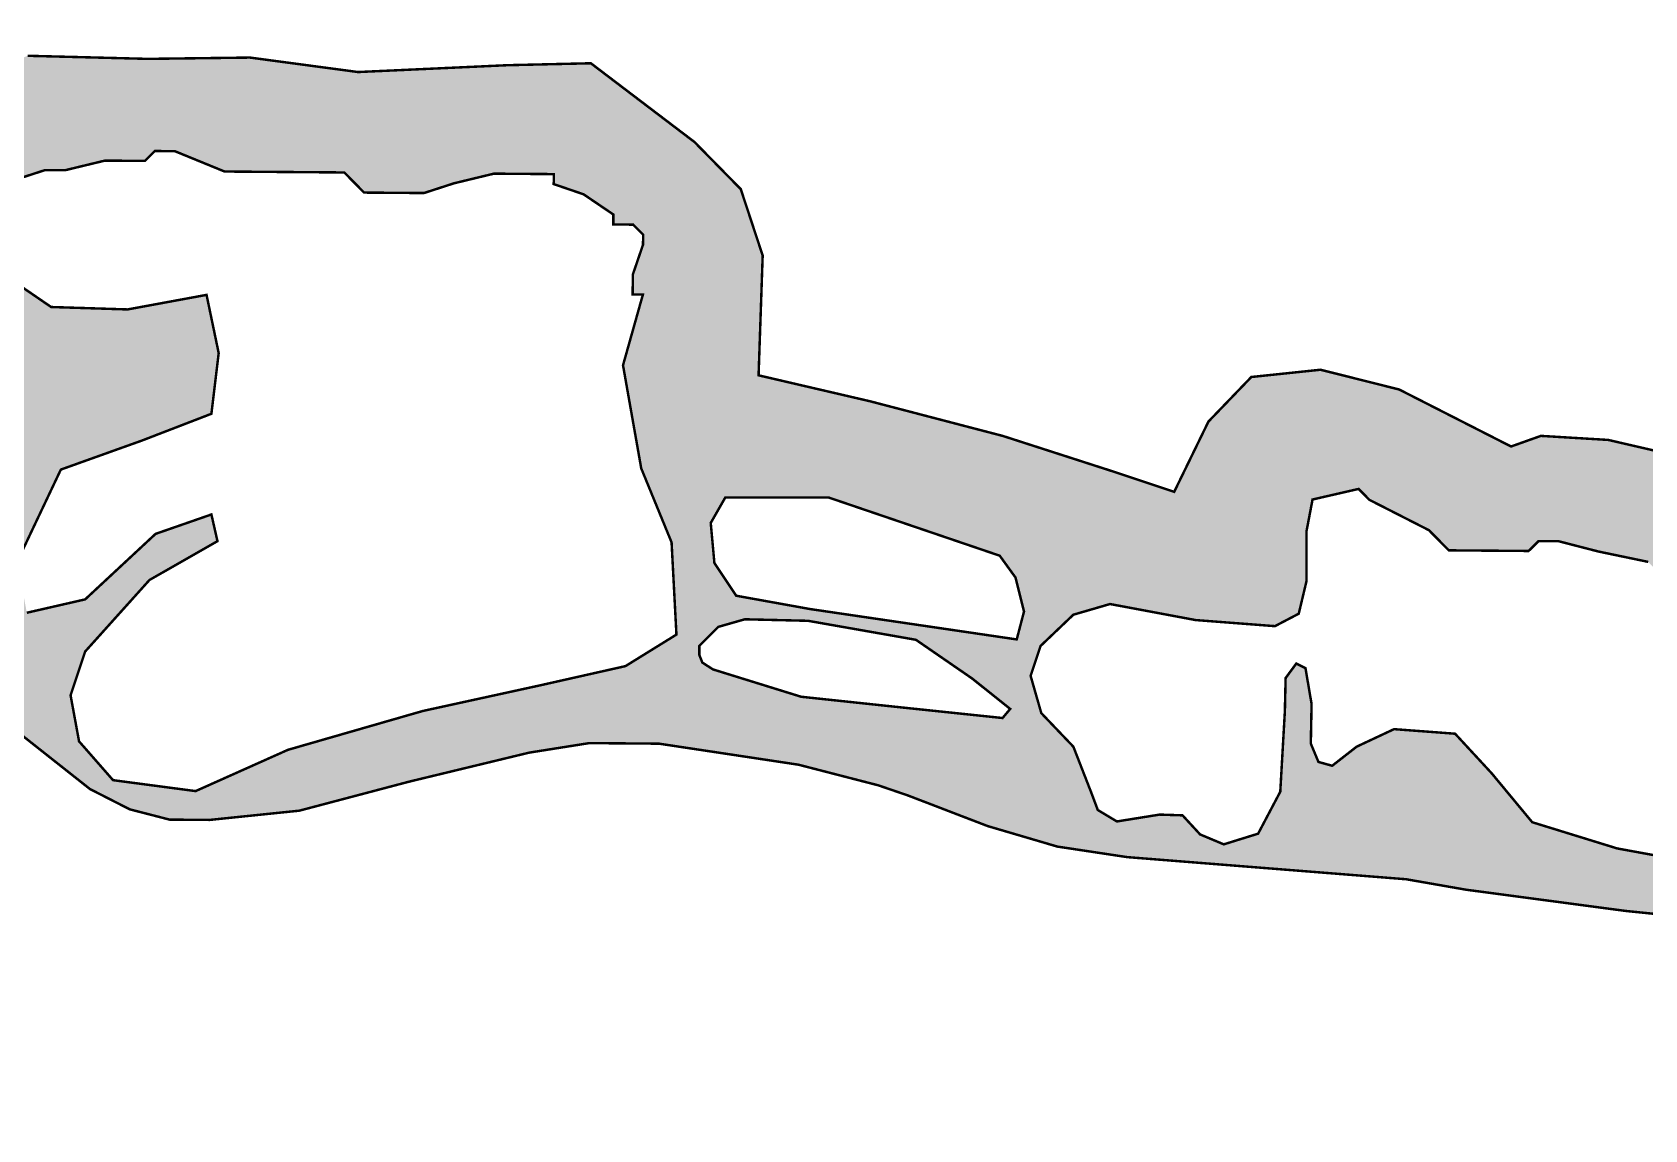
# Model space of a CAD drawing. Header units: metres. Extents: x 319750 to 415268, y 1725605 to 1842937.
# Drawn here: x 328729 to 329382, y 1809267 to 1809711 of the extents above; entities that cross this region are included whole.
import ezdxf

# ---------------------------------------------------------------- set-up
doc = ezdxf.new("R2010")
doc.units = ezdxf.units.M
doc.header["$MEASUREMENT"] = 0
doc.layers.add('MANGROOVES BUFFER ZONE', color=120, linetype='Continuous')

msp = doc.modelspace()

# ---------------------------------------------------------------- hatches: boundary and pattern name
at = {"layer": 'MANGROOVES BUFFER ZONE'}
h = msp.add_hatch(dxfattribs=at)
h.set_pattern_fill('GRASS', color=256, scale=5)
h.set_pattern_definition([(90, (0, 0), (-3.535533904999999, 3.535533904999999), [0.9375, -6.133567814999999]), (45, (0, 0), (-3.535533905932738, 3.535533905932738), [0.9375, -4.0625]), (135, (0, 0), (-3.535533905932738, -3.535533905932737), [0.9375, -4.0625])])
h.paths.add_polyline_path([(330042.0226434207, 1809435.159095732), (330058.3769370927, 1809459.280022694), (330066.5540839288, 1809471.340486175), (330078.7400847886, 1809479.327685593), (330094.9986815121, 1809491.324417857), (330107.1847665608, 1809499.311616612), (330143.7427691403, 1809523.273214867), (330164.0740459163, 1809539.279479313), (330176.2919176961, 1809551.308077185), (330184.4690645321, 1809563.368540667), (330188.5736155045, 1809571.419471302), (330188.6692282642, 1809583.543666664), (330188.7329701041, 1809591.626463572), (330188.8285828638, 1809603.750658934), (330188.8923253676, 1809611.833540031), (330192.9967921512, 1809619.884471331), (330197.0693880148, 1809623.894004176), (330201.1420680673, 1809627.903536358), (330205.2146639309, 1809631.913069203), (330210.992288502, 1809636.78758247), (330175.8224431747, 1809646.652414269), (330146.3842400509, 1809659.155762598), (330119.1984149372, 1809662.686701064), (330075.3832895806, 1809661.705596675), (330039.7808594498, 1809650.046845144), (330006.2945358303, 1809636.575823498), (329984.0684101894, 1809613.340934613), (329966.4912460448, 1809593.379086648), (329958.4685176007, 1809573.776078872), (329957.2545109642, 1809551.037500538), (329952.4544416845, 1809545.90534374), (329943.1933851318, 1809552.389221468), (329913.9257332464, 1809567.302906644), (329887.0352279525, 1809568.755761021), (329864.6627864041, 1809565.830170041), (329840.6816679594, 1809549.840031864), (329819.4985736176, 1809540.287418773), (329807.7103410648, 1809541.207617773), (329797.8610920804, 1809551.832110198), (329783.6827496712, 1809564.558811338), (329744.6195475689, 1809580.265329078), (329721.5612664952, 1809595.336845282), (329697.3493998598, 1809595.320983984), (329671.1823662787, 1809589.60375979), (329637.0294860249, 1809583.172844181), (329604.5524181949, 1809569.894400647), (329575.6801246046, 1809552.9562929), (329554.8055305922, 1809544.868134943), (329483.8139968276, 1809542.168028665), (329439.0034486692, 1809539.469589977), (329406.81935602, 1809537.28198205), (329367.5983538604, 1809546.339738562), (329340.3304604946, 1809547.978945251), (329328.2690546387, 1809543.67271106), (329282.9537442676, 1809566.763701956), (329251.0857280812, 1809574.770955779), (329223.0656933257, 1809571.828157227), (329205.6993353363, 1809553.778223042), (329191.8255785438, 1809525.308215681), (329166.8676509273, 1809533.624195768), (329122.4580494727, 1809547.939362029), (329068.6220360167, 1809562.004104512), (329023.4911379022, 1809572.506503119), (329025.1538598583, 1809621.010911658), (329016.2861937085, 1809647.909044055), (328997.5432209139, 1809667.00402548), (328955.5618835622, 1809698.914975831), (328921.7429926186, 1809698.129821411), (328861.2746061011, 1809695.3590263), (328817.4483223706, 1809701.225631383), (328776.1675366407, 1809700.693798221), (328727.5020929832, 1809701.942619505), (328674.3408474575, 1809681.152997311), (328661.1387241444, 1809653.090148186), (328665.5263932694, 1809623.846974056), (328669.4077629378, 1809603.608031972), (328688.8463579354, 1809569.831402403), (328701.0284769954, 1809548.625511139), (328674.0486724575, 1809506.618714309), (328643.3822176204, 1809532.841838224), (328619.1112897522, 1809549.397641835), (328586.363188436, 1809555.375562485), (328566.4970112618, 1809550.011202796), (328564.5716414432, 1809535.042534466), (328515.8146566132, 1809533.803229951), (328496.53734169, 1809525.804893322), (328488.7653857195, 1809499.949703366), (328472.916920654, 1809492.571446303), (328447.5363260286, 1809494.992345631), (328418.2433774964, 1809524.755746555), (328402.2088185422, 1809551.262177529), (328402.1092331865, 1809579.842380228), (328400.2277311016, 1809604.243862288), (328390.8185237311, 1809634.096650586), (328374.9423359522, 1809670.596700102), (328357.0456604662, 1809692.746147327), (328333.9366771507, 1809707.591701102), (328313.045654172, 1809711.480545646), (328334.5666206795, 1809674.956757297), (328338.4799461323, 1809658.759297209), (328346.4657832601, 1809646.57137063), (328346.4020414203, 1809638.488573721), (328354.3560911529, 1809622.259163836), (328358.2375456859, 1809602.020305293), (328362.2463997097, 1809597.94704123), (328366.1915118937, 1809585.79098026), (328370.1048373466, 1809569.593520171), (328374.0499495306, 1809557.437459201), (328378.0588877432, 1809553.364194474), (328381.9402580874, 1809533.125336595), (328389.9580503238, 1809524.978807806), (328405.9935506079, 1809508.685750892), (328430.0469273172, 1809484.246164525), (328450.1869785737, 1809476.004038246), (328487.8573248272, 1809470.842935597), (328531.3665518959, 1809464.881865168), (328591.5497884079, 1809466.805935744), (328603.7039183479, 1809470.751736709), (328619.8987732316, 1809474.665672065), (328632.0211164404, 1809474.570073911), (328648.1522294842, 1809470.401212359), (328656.2337635605, 1809470.337480478), (328672.3330898733, 1809462.127219808), (328684.3916070534, 1809453.948825411), (328688.4323319971, 1809453.916959802), (328716.5583045701, 1809433.486906281), (328752.7020693796, 1809404.91032397), (328768.8013115035, 1809396.700063963), (328784.9325087362, 1809392.531201747), (328801.0954926999, 1809392.403738649), (328837.4942248687, 1809396.158343971), (328882.0381487648, 1809407.932014983), (328930.6228817934, 1809419.673819723), (328954.8992707534, 1809423.524023198), (328983.184597926, 1809423.300961947), (329011.4380541786, 1809419.036502241), (329039.6915104313, 1809414.772042535), (329071.9538207078, 1809406.434318767), (329084.0442088079, 1809402.297322824), (329116.2746481645, 1809389.918200602), (329144.4962334972, 1809381.612342442), (329172.7496897498, 1809377.347882736), (329229.2883889863, 1809372.860362443), (329285.8271724115, 1809368.372841486), (329310.0398195317, 1809364.140248053), (329374.6282661133, 1809355.547596761), (329503.8368618189, 1809342.403693958), (329536.0992562841, 1809334.065969526), (329552.230368664, 1809329.897023785), (329564.3207567642, 1809325.760027842), (329568.2659531369, 1809313.603966207), (329572.2748071607, 1809309.530702145), (329576.2200035335, 1809297.37464051), (329580.2288575573, 1809293.301376448), (329580.1810511775, 1809287.239278767), (329593.8076781597, 1809287.594916704), (329610.921235335, 1809283.690692998), (329600.8835513683, 1809271.776734029), (329599.0125436864, 1809251.917201148), (329603.3157528188, 1809232.351660168), (329611.7982653516, 1809220.976973281), (329600.4647278695, 1809218.667735459), (329567.5631071448, 1809220.640492226), (329553.3743229326, 1809218.742633163), (329547.2653870427, 1809212.728334227), (329535.0475152629, 1809200.699736355), (329522.7976883744, 1809184.629740692), (329506.507220731, 1809168.591609974), (329498.3300738949, 1809156.531146493), (329494.2574780313, 1809152.521613647), (329494.1937361915, 1809144.438816739), (329494.1299943516, 1809136.356019831), (329494.0662525118, 1809128.273222923), (329494.0343815919, 1809124.231824469), (329498.0113646958, 1809116.117161953), (329502.0202187196, 1809112.04389789), (329510.069881876, 1809107.938767555), (329514.1106910085, 1809107.906901282), (329538.3233381286, 1809103.674307849), (329570.6812611649, 1809107.460779443), (329598.9665883374, 1809107.237718192), (329623.2429772974, 1809111.087921667), (329643.4786413136, 1809114.96999075), (329667.7869853823, 1809122.861592015), (329732.5984442146, 1809142.558730565), (329736.671124267, 1809146.568262747), (329793.4329199429, 1809170.370531632), (329854.2355247512, 1809194.140934244), (329878.575655551, 1809206.073934627), (329894.8024655434, 1809214.029267773), (329923.1834054758, 1809225.930401884), (329939.4738731192, 1809241.968532602), (329955.7325540315, 1809253.965264202), (329963.9097008675, 1809266.025727683), (329976.2231854071, 1809290.178520918), (329988.5047990267, 1809310.289915698), (330009.1866565857, 1809370.751647327), (330017.3638034217, 1809382.812110808), (330017.3956743416, 1809386.853509262)])
h.paths.add_polyline_path([(329005.0252960704, 1809453.378739925), (329000.7155420253, 1809456.147573767), (328999.4841414497, 1809459.224051791), (328999.4841414497, 1809462.915818178), (329007.1801730929, 1809470.60703134), (329017.9547061749, 1809473.683509364), (329043.5056022555, 1809473.068221001), (329087.2192129173, 1809465.377007838), (329109.9996056721, 1809449.686973538), (329125.3917429431, 1809437.381061443), (329122.3133154889, 1809433.689295056), (329084.140785463, 1809437.688741831), (329040.7350249451, 1809442.303440764)], flags=16)
h.paths.add_polyline_path([(328969.5701483889, 1809454.708847529), (328934.6543488325, 1809446.845473829), (328887.4442234387, 1809436.52482074), (328832.8576061209, 1809420.798073341), (328795.4829266001, 1809404.08843591), (328762.0424550224, 1809408.511567776), (328748.2728751909, 1809424.238315175), (328744.8304432407, 1809442.913805082), (328750.7317551553, 1809460.606368752), (328776.7956608243, 1809489.602547954), (328804.3348204874, 1809505.329259147), (328801.8760145076, 1809516.141411561), (328779.2544668042, 1809508.278037862), (328750.7317551553, 1809481.739174255), (328727.1267294507, 1809476.333116151), (328723.1925215076, 1809496.974458535), (328740.8963092823, 1809534.32543835), (328773.8450048671, 1809546.120480796), (328801.8760145076, 1809556.93263321), (328804.8265964803, 1809581.505644341), (328799.9089105361, 1809605.095765439), (328767.9437669371, 1809599.198244216), (328736.9621013391, 1809600.181134248), (328719.7500895574, 1809611.9762129), (328707.4558377046, 1809630.160239689), (328707.1397029547, 1809645.324960406), (328722.3200598534, 1809651.690641378), (328734.4742739821, 1809655.636441679), (328742.5557238696, 1809655.572710462), (328758.7506629421, 1809659.486645154), (328774.9137310946, 1809659.359181392), (328778.9863269583, 1809663.368714237), (328787.0678610345, 1809663.304982356), (328807.2079122911, 1809655.062856078), (328855.6970325599, 1809654.680465455), (328863.7147406075, 1809646.53393733), (328887.9593428364, 1809646.342741687), (328900.1134727763, 1809650.288542652), (328916.30832766, 1809654.202478008), (328940.5529298888, 1809654.011282365), (328940.5210589689, 1809649.969883911), (328952.611447069, 1809645.832887967), (328964.6699642492, 1809637.65449357), (328964.6380933293, 1809633.613095116), (328972.7196274056, 1809633.549363235), (328976.7284814294, 1809629.476099172), (328976.6966105095, 1809625.434700718), (328972.5602721421, 1809613.342286776), (328972.4965303022, 1809605.259489868), (328976.6454992233, 1809605.226770635), (328968.586596403, 1809576.591049356), (328975.9631623117, 1809534.816901469), (328988.2574141646, 1809504.837832234), (328990.2245181361, 1809467.486816213)], flags=16)
h.paths.add_polyline_path([(329014.4475376527, 1809483.221456566), (329005.5956437654, 1809496.49088837), (329004.1203157868, 1809512.709062682), (329010.0216277014, 1809523.029751977), (329051.8222171735, 1809523.029751977), (329121.1619663086, 1809499.439630878), (329127.5550542162, 1809490.593367147), (329130.9974121817, 1809476.832472224), (329128.046830209, 1809465.528856691), (329044.4456512649, 1809477.815398462)], flags=16)
h.paths.add_polyline_path([(329133.6705517031, 1809450.81447118), (329137.6905818445, 1809462.86686738), (329150.9875477084, 1809475.537376028), (329165.8307188492, 1809479.86390972), (329200.4647108597, 1809473.374127284), (329232.6248780058, 1809470.901822317), (329242.2692215185, 1809475.946397602), (329245.3754672024, 1809488.984544125), (329245.3754672024, 1809509.162591822), (329247.8604637496, 1809522.200738345), (329266.5258242435, 1809526.492702644), (329270.8751992158, 1809522.073446501), (329295.0241886849, 1809509.758055496), (329299.0330427088, 1809505.684791434), (329303.0419809214, 1809501.611526707), (329335.3680330377, 1809501.356599847), (329339.4406289014, 1809505.366132692), (329347.5221629777, 1809505.302400812), (329363.6533602103, 1809501.133538595), (329383.8252823867, 1809496.932810771), (329387.8341364105, 1809492.859546708), (329391.8748613542, 1809492.8276811), (329391.8429904343, 1809488.786282646), (329399.9245245106, 1809488.722550765), (329403.9972045631, 1809492.732082946), (329428.273593523, 1809496.582286421), (329440.427723463, 1809500.528087386), (329488.9168437318, 1809500.145696764), (329509.152507748, 1809504.027765847), (329569.7638870369, 1809503.549777735), (329577.8772920332, 1809507.527444309), (329585.9587419207, 1809507.463713092), (329585.9906128406, 1809511.505111546), (329590.0314219731, 1809511.473245273), (329598.1766978892, 1809519.4923103), (329606.2900186966, 1809523.469977537), (329610.3626987491, 1809527.479509719), (329614.4352946127, 1809531.489042564), (329618.5079746652, 1809535.498574746), (329630.6302336852, 1809535.402977256), (329634.7028295489, 1809539.412510102), (329650.8658977014, 1809539.28504634), (329654.9384935651, 1809543.294579185), (329658.9793026976, 1809543.262712913), (329675.1741575813, 1809547.176648268), (329687.2964166013, 1809547.081050779), (329703.5232265937, 1809555.036383925), (329707.5958224574, 1809559.045916771), (329711.6366315899, 1809559.014050498), (329711.60476067, 1809554.972652044), (329723.5039232506, 1809526.587265376), (329727.5127772744, 1809522.514001314), (329727.4809063545, 1809518.47260286), (329731.521715487, 1809518.440736587), (329735.5943113507, 1809522.450269433), (329743.675845427, 1809522.386537552), (329747.7484412906, 1809526.396070397), (329755.8299753669, 1809526.332338516), (329759.9026554194, 1809530.341870698), (329763.9433803631, 1809530.310005089), (329763.9115094432, 1809526.268606635), (329767.920363467, 1809522.195342573), (329767.8247507073, 1809510.071147211), (329771.8336889199, 1809505.997882484), (329779.8513969675, 1809497.851354359), (329812.1775332727, 1809497.596426835), (329828.3723881564, 1809501.510362191), (329844.5673272288, 1809505.424296883), (329856.6895862488, 1809505.328699393), (329860.7621821125, 1809509.338232239), (329864.802991245, 1809509.306365966), (329868.8755871087, 1809513.315898812), (329868.9393289485, 1809521.39869572), (329873.012009001, 1809525.408227901), (329877.0527339447, 1809525.376362293), (329877.0846048646, 1809529.417760747), (329885.1661389409, 1809529.354028866), (329893.2158020973, 1809525.248898531), (329905.3380611173, 1809525.153301041), (329909.3469151411, 1809521.080036979), (329917.4284492174, 1809521.016305098), (329917.3965782975, 1809516.974906644), (329921.4054323213, 1809512.901642581), (329924.8342001364, 1809502.336816663), (329915.8362362256, 1809495.660354077), (329905.3223510784, 1809486.69830288), (329911.5069502319, 1809475.263946716), (329928.2055085172, 1809469.701296746), (329957.5825949465, 1809481.13565291), (329973.6626415272, 1809502.150136513), (329986.3411696712, 1809505.54953774), (329990.9796375325, 1809498.750735286), (329988.8150685203, 1809487.007359104), (329973.9718973795, 1809473.409717991), (329972.116510235, 1809457.64886434), (329979.5380588131, 1809456.103691839), (329992.216586957, 1809460.121169307), (329993.4535363816, 1809453.940443095), (329988.1564571334, 1809431.219741761), (329966.2009932668, 1809399.079958218), (329944.8639671202, 1809387.645602054), (329934.3500079885, 1809381.155819618), (329933.4223144162, 1809371.266672162), (329942.3900682711, 1809358.596163514), (329942.0808124188, 1809343.144329881), (329922.865074262, 1809302.203540371), (329916.0620373885, 1809260.483593184), (329905.2388963891, 1809250.285389503), (329892.2511123928, 1809249.976369485), (329851.1232653764, 1809273.154101831), (329833.4970135189, 1809278.09867556), (329829.1677275252, 1809275.317350575), (329832.2600640943, 1809265.428203118), (329866.5848742372, 1809249.358293243), (329880.5002778211, 1809240.705262064), (329879.2633283965, 1809230.816078402), (329869.0586991017, 1809216.600397252), (329792.5370376817, 1809183.773528428), (329699.1488728126, 1809146.689134951), (329677.811846666, 1809142.980713706), (329654.0009956549, 1809161.831948566), (329651.5270968057, 1809180.065107183), (329663.5871872298, 1809199.225362061), (329717.125072082, 1809222.209861854), (329732.2774250904, 1809238.588791747), (329726.7112636568, 1809253.422549138), (329705.6834193779, 1809265.784001561), (329691.4587599417, 1809261.148484057), (329697.0249213753, 1809255.894854105), (329697.6434330799, 1809245.078574183), (329675.6878952287, 1809244.769517959), (329657.4432056511, 1809251.259300394), (329655.2785626543, 1809265.784001561), (329657.7524615034, 1809278.763566433), (329658.989410928, 1809295.760572567), (329675.6878952287, 1809306.57685249), (329681.8725683668, 1809317.70215243), (329674.7602016564, 1809325.119031125), (329639.3557334627, 1809329.555559289), (329589.2601325914, 1809338.208590468), (329544.1122554337, 1809342.535124161), (329457.5272014227, 1809365.094780265), (329371.251403264, 1809380.855633916), (329336.8361838743, 1809391.479441616), (329320.4468074567, 1809411.257772736), (329305.6037103005, 1809427.32768261), (329280.8650917326, 1809429.181911336), (329265.7127387241, 1809422.074052658), (329255.8172912969, 1809414.348153945), (329250.2511298634, 1809415.893326446), (329247.1587932943, 1809423.310205142), (329247.4680491466, 1809439.380115016), (329244.9941502975, 1809453.904816183), (329241.2833760084, 1809455.759044908), (329236.9541639994, 1809449.887338714), (329236.6449081472, 1809436.289733807), (329234.7895210026, 1809403.84089404), (329225.8217671477, 1809386.843887906), (329211.9062895791, 1809382.517390419), (329202.3200980042, 1809386.534831682), (329195.2078052785, 1809394.260766601), (329185.9307955712, 1809394.569786619), (329168.6137995659, 1809391.788461634), (329160.8829951356, 1809396.424015345), (329158.0999144188, 1809403.84089404), (329150.9875477084, 1809422.074052658), (329137.9998376968, 1809435.671657565)], flags=16)
h.paths.add_polyline_path([(329509.7449780996, 1809160.178447078), (329518.4818258504, 1809165.167771684), (329538.7637568512, 1809171.716280596), (329552.8051563003, 1809172.028088492), (329586.8164934656, 1809167.662452091), (329632.6849811499, 1809160.178447078), (329657.0234167263, 1809149.264265559), (329657.6474772799, 1809138.973772245), (329651.0948044744, 1809129.930619134), (329608.6586128427, 1809123.382146428), (329536.2675146367, 1809123.382146428), (329518.1697585813, 1809131.489803439), (329511.929153045, 1809136.167283943), (329506.9366686159, 1809143.651288955), (329505.6885475087, 1809150.199797866)], flags=16)
h.paths.add_polyline_path([(329994.553476778, 1809564.866236218), (329994.6172186178, 1809572.949033127), (329998.6898144814, 1809576.958565972), (330006.8032194776, 1809580.936232545), (330010.8439444214, 1809580.904366937), (330014.9166244738, 1809584.913899118), (330018.9892203375, 1809588.923431964), (330023.0299452812, 1809588.891566355), (330027.1026253337, 1809592.901098537), (330031.1752211974, 1809596.910631382), (330039.2567552736, 1809596.846899501), (330043.3293511373, 1809600.856432347), (330047.4020311898, 1809604.865964528), (330051.4746270534, 1809608.875497374), (330059.5880327135, 1809612.853248135), (330071.7740335734, 1809620.840447554), (330091.9778266697, 1809620.681118184), (330108.1567881853, 1809622.57435398), (330134.0888106528, 1809624.390676049), (330133.0796682955, 1809603.891220978), (330115.5547014287, 1809570.364739523), (330063.9813310852, 1809512.318832131), (330009.4036659105, 1809470.785998645), (330004.39653252, 1809494.304612476), (330007.4008273512, 1809523.327548069), (330001.8645268704, 1809535.973898536), (330006.4845102784, 1809540.522248005), (330006.5482521183, 1809548.605044913), (330002.5711848256, 1809556.719708093)], flags=16)
h.paths.add_polyline_path([(330114.4479649946, 1809515.699587159), (330135.2460869239, 1809579.427081927), (330146.8223916977, 1809598.251198334), (330166.0508552149, 1809599.819904873), (330184.6906968277, 1809590.603903306), (330183.5134530186, 1809575.309313251), (330166.443269818, 1809556.093011158), (330142.702038366, 1809530.209842047), (330129.5560011955, 1809520.013448677)], flags=16)

# ---------------------------------------------------------------- linework, layer by layer
at = {"layer": 'MANGROOVES BUFFER ZONE', "const_width": 1}
for points in [[(329406.81935602, 1809537.28198205), (329367.5983538604, 1809546.339738562), (329340.3304604946, 1809547.978945251), (329328.2690546387, 1809543.67271106), (329282.9537442676, 1809566.763701956), (329251.0857280812, 1809574.770955779), (329223.0656933257, 1809571.828157227), (329205.6993353363, 1809553.778223042), (329191.8255785438, 1809525.308215681), (329166.8676509273, 1809533.624195768), (329122.4580494727, 1809547.939362029), (329068.6220360167, 1809562.004104512), (329023.4911379022, 1809572.506503119), (329025.1538598583, 1809621.010911658), (329016.2861937085, 1809647.909044055), (328997.5432209139, 1809667.00402548), (328955.5618835622, 1809698.914975831), (328921.7429926186, 1809698.129821411), (328861.2746061011, 1809695.3590263), (328817.4483223706, 1809701.225631383), (328776.1675366407, 1809700.693798221), (328727.5020929832, 1809701.942619505)], [(328722.3200598534, 1809651.690641378), (328734.4742739821, 1809655.636441679), (328742.5557238696, 1809655.572710462), (328758.7506629421, 1809659.486645154), (328774.9137310946, 1809659.359181392), (328778.9863269583, 1809663.368714237), (328787.0678610345, 1809663.304982356), (328807.2079122911, 1809655.062856078), (328855.6970325599, 1809654.680465455), (328863.7147406075, 1809646.53393733), (328887.9593428364, 1809646.342741687), (328900.1134727763, 1809650.288542652), (328916.30832766, 1809654.202478008), (328940.5529298888, 1809654.011282365), (328940.5210589689, 1809649.969883911), (328952.611447069, 1809645.832887967), (328964.6699642492, 1809637.65449357), (328964.6380933293, 1809633.613095116), (328972.7196274056, 1809633.549363235), (328976.7284814294, 1809629.476099172), (328976.6966105095, 1809625.434700718), (328972.5602721421, 1809613.342286776), (328972.4965303022, 1809605.259489868), (328976.6454992233, 1809605.226770635), (328968.586596403, 1809576.591049356), (328975.9631623117, 1809534.816901469), (328988.2574141646, 1809504.837832234), (328990.2245181361, 1809467.486816213), (328969.5701483889, 1809454.708847529), (328969.5701483889, 1809454.708847529), (328934.6543488325, 1809446.845473829), (328887.4442234387, 1809436.52482074), (328832.8576061209, 1809420.798073341), (328795.4829266001, 1809404.08843591), (328762.0424550224, 1809408.511567776), (328748.2728751909, 1809424.238315175), (328744.8304432407, 1809442.913805082), (328750.7317551553, 1809460.606368752), (328776.7956608243, 1809489.602547954), (328804.3348204874, 1809505.329259147), (328801.8760145076, 1809516.141411561), (328779.2544668042, 1809508.278037862), (328750.7317551553, 1809481.739174255), (328727.1267294507, 1809476.333116151)], [(328723.1925215076, 1809496.974458535), (328740.8963092823, 1809534.32543835), (328773.8450048671, 1809546.120480796), (328801.8760145076, 1809556.93263321), (328804.8265964803, 1809581.505644341), (328799.9089105361, 1809605.095765439), (328767.9437669371, 1809599.198244216), (328736.9621013391, 1809600.181134248), (328719.7500895574, 1809611.9762129)], [(329457.5272014227, 1809365.094780265), (329371.251403264, 1809380.855633916), (329336.8361838743, 1809391.479441616), (329320.4468074567, 1809411.257772736), (329305.6037103005, 1809427.32768261), (329280.8650917326, 1809429.181911336), (329265.7127387241, 1809422.074052658), (329255.8172912969, 1809414.348153945), (329250.2511298634, 1809415.893326446), (329247.1587932943, 1809423.310205142), (329247.4680491466, 1809439.380115016), (329244.9941502975, 1809453.904816183), (329241.2833760084, 1809455.759044908), (329236.9541639994, 1809449.887338714), (329236.6449081472, 1809436.289733807), (329234.7895210026, 1809403.84089404), (329225.8217671477, 1809386.843887906), (329211.9062895791, 1809382.517390419), (329202.3200980042, 1809386.534831682), (329195.2078052785, 1809394.260766601), (329185.9307955712, 1809394.569786619), (329168.6137995659, 1809391.788461634), (329160.8829951356, 1809396.424015345), (329158.0999144188, 1809403.84089404), (329150.9875477084, 1809422.074052658), (329137.9998376968, 1809435.671657565), (329133.6705517031, 1809450.81447118), (329133.6705517031, 1809450.81447118), (329137.6905818445, 1809462.86686738), (329150.9875477084, 1809475.537376028), (329165.8307188492, 1809479.86390972), (329200.4647108597, 1809473.374127284), (329232.6248780058, 1809470.901822317), (329242.2692215185, 1809475.946397602), (329245.3754672024, 1809488.984544125), (329245.3754672024, 1809509.162591822), (329247.8604637496, 1809522.200738345), (329266.5258242435, 1809526.492702644), (329270.8751992158, 1809522.073446501), (329295.0241886849, 1809509.758055496), (329299.0330427088, 1809505.684791434), (329303.0419809214, 1809501.611526707), (329335.3680330377, 1809501.356599847), (329339.4406289014, 1809505.366132692), (329347.5221629777, 1809505.302400812), (329363.6533602103, 1809501.133538595), (329383.8252823867, 1809496.932810771)], [(328716.5583045701, 1809433.486906281), (328752.7020693796, 1809404.91032397), (328768.8013115035, 1809396.700063963), (328784.9325087362, 1809392.531201747), (328801.0954926999, 1809392.403738649), (328837.4942248687, 1809396.158343971), (328882.0381487648, 1809407.932014983), (328930.6228817934, 1809419.673819723), (328954.8992707534, 1809423.524023198), (328983.184597926, 1809423.300961947), (329011.4380541786, 1809419.036502241), (329039.6915104313, 1809414.772042535), (329071.9538207078, 1809406.434318767), (329084.0442088079, 1809402.297322824), (329116.2746481645, 1809389.918200602), (329144.4962334972, 1809381.612342442), (329172.7496897498, 1809377.347882736), (329229.2883889863, 1809372.860362443), (329285.8271724115, 1809368.372841486), (329310.0398195317, 1809364.140248053), (329374.6282661133, 1809355.547596761), (329503.8368618189, 1809342.403693958)]]:
    msp.add_lwpolyline(points, dxfattribs=at)
for points in [[(329014.4475376527, 1809483.221456566), (329005.5956437654, 1809496.49088837), (329004.1203157868, 1809512.709062682), (329010.0216277014, 1809523.029751977), (329051.8222171735, 1809523.029751977), (329121.1619663086, 1809499.439630878), (329127.5550542162, 1809490.593367147), (329130.9974121817, 1809476.832472224), (329128.046830209, 1809465.528856691), (329044.4456512649, 1809477.815398462), (329014.4475376527, 1809483.221456566)], [(329005.0252960704, 1809453.378739925), (329000.7155420253, 1809456.147573767), (328999.4841414497, 1809459.224051791), (328999.4841414497, 1809462.915818178), (329007.1801730929, 1809470.60703134), (329017.9547061749, 1809473.683509364), (329043.5056022555, 1809473.068221001), (329087.2192129173, 1809465.377007838), (329109.9996056721, 1809449.686973538), (329125.3917429431, 1809437.381061443), (329122.3133154889, 1809433.689295056), (329084.140785463, 1809437.688741831), (329040.7350249451, 1809442.303440764), (329005.0252960704, 1809453.378739925)]]:
    msp.add_lwpolyline(points, close=True, dxfattribs=at)

doc.saveas('drawing.dxf')
